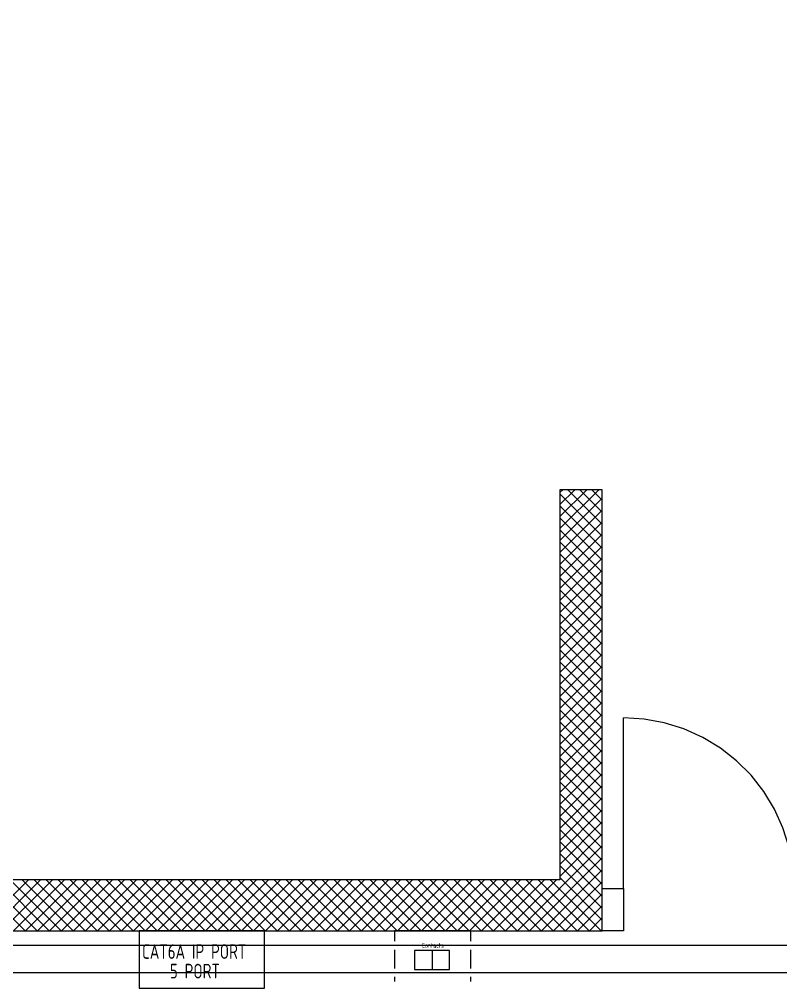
# Model space of a CAD drawing. Extents: x 25325 to 182345, y 3956 to 147305.
# Drawn here: x 91183.993 to 91187.527, y 73653.239 to 73657.716 of the extents above; entities that cross this region are included whole.
import ezdxf

# ---------------------------------------------------------------- set-up
doc = ezdxf.new("R2010")
doc.units = 0
doc.header["$MEASUREMENT"] = 0
doc.layers.add('CAT6A UNDERGROUND PORTS ROUTING', color=1, linetype='CONTINUOUS')
doc.layers.add('CONTACTORS', color=3, linetype='CONTINUOUS')
doc.styles.add('Tabla_100', font='simplex.shx', dxfattribs={"width": 0.7, "height": 20})

# ---------------------------------------------------------------- blocks, each defined once
blk = doc.blocks.new('Sheet-Климатична и вентилационна система офис помещение етаж 4_1')
at = {"layer": 'CAT6A UNDERGROUND PORTS ROUTING', "color": 253, "true_color": 0x9c9c9c, "transparency": 33554687}
for points in [[(15.3724, 21.0241), (14.9853, 21.0241), (14.9853, 16.1896), (18.7017, 16.1896), (18.7017, 18.2368), (18.5049, 18.2368), (18.5049, 16.4258), (15.2215, 16.4258), (15.2215, 20.7879), (15.3724, 20.7879), (15.3724, 21.0241)], [(18.5049, 18.2237), (18.5179, 18.2368)], [(18.5049, 18.1681), (18.5736, 18.2368)], [(18.5049, 18.1124), (18.6293, 18.2368)], [(18.5049, 18.0567), (18.685, 18.2368)], [(18.7017, 18.0767), (18.5416, 18.2368)], [(18.7017, 18.1324), (18.5973, 18.2368)], [(18.7017, 18.188), (18.653, 18.2368)], [(18.7017, 18.021), (18.5049, 18.2179)], [(18.5049, 18.001), (18.7017, 18.1979)], [(18.7017, 17.9653), (18.5049, 18.1622)], [(18.5049, 17.9454), (18.7017, 18.1422)], [(18.7017, 17.9097), (18.5049, 18.1065)], [(18.5049, 17.8897), (18.7017, 18.0865)], [(18.7017, 17.854), (18.5049, 18.0508)], [(18.5049, 17.834), (18.7017, 18.0308)], [(18.7017, 17.7983), (18.5049, 17.9952)], [(18.5049, 17.7783), (18.7017, 17.9752)], [(18.7017, 17.7426), (18.5049, 17.9395)], [(18.5049, 17.7226), (18.7017, 17.9195)], [(18.7017, 17.687), (18.5049, 17.8838)], [(18.5049, 17.667), (18.7017, 17.8638)], [(18.7017, 17.6313), (18.5049, 17.8281)], [(18.5049, 17.6113), (18.7017, 17.8081)], [(18.7017, 17.5756), (18.5049, 17.7725)], [(18.5049, 17.5556), (18.7017, 17.7525)], [(18.7017, 17.5199), (18.5049, 17.7168)], [(18.5049, 17.4999), (18.7017, 17.6968)], [(18.7017, 17.4643), (18.5049, 17.6611)], [(18.5049, 17.4443), (18.7017, 17.6411)], [(18.7017, 17.4086), (18.5049, 17.6054)], [(18.5049, 17.3886), (18.7017, 17.5854)], [(18.7017, 17.3529), (18.5049, 17.5498)], [(18.5049, 17.3329), (18.7017, 17.5298)], [(18.7017, 17.2972), (18.5049, 17.4941)], [(18.5049, 17.2772), (18.7017, 17.4741)], [(18.7017, 17.2416), (18.5049, 17.4384)], [(18.5049, 17.2216), (18.7017, 17.4184)], [(18.7017, 17.1859), (18.5049, 17.3827)], [(18.5049, 17.1659), (18.7017, 17.3627)], [(18.7017, 17.1302), (18.5049, 17.3271)], [(18.5049, 17.1102), (18.7017, 17.3071)], [(18.7017, 17.0745), (18.5049, 17.2714)], [(18.5049, 17.0545), (18.7017, 17.2514)], [(18.7017, 17.0189), (18.5049, 17.2157)], [(18.5049, 16.9989), (18.7017, 17.1957)], [(18.7017, 16.9632), (18.5049, 17.16)], [(19.5914, 16.3865), (19.5857, 16.4818), (19.5684, 16.5758), (19.54, 16.6671), (19.5008, 16.7542), (19.4514, 16.836), (19.3924, 16.9112), (19.3249, 16.9788), (19.2496, 17.0377), (19.1679, 17.0871), (19.0807, 17.1264), (18.9895, 17.1548), (18.8955, 17.172), (18.8001, 17.1778)], [(18.8001, 16.3865), (18.8001, 17.1778)], [(18.5049, 16.9432), (18.7017, 17.14)], [(18.7017, 16.9075), (18.5049, 17.1043)], [(18.5049, 16.8875), (18.7017, 17.0844)], [(18.7017, 16.8518), (18.5049, 17.0487)], [(18.5049, 16.8318), (18.7017, 17.0287)], [(18.7017, 16.7962), (18.5049, 16.993)], [(18.5049, 16.7762), (18.7017, 16.973)], [(18.7017, 16.7405), (18.5049, 16.9373)], [(18.5049, 16.7205), (18.7017, 16.9173)], [(18.7017, 16.6848), (18.5049, 16.8816)], [(18.5049, 16.6648), (18.7017, 16.8617)], [(18.7017, 16.6291), (18.5049, 16.826)], [(18.5049, 16.6091), (18.7017, 16.806)], [(18.7017, 16.5735), (18.5049, 16.7703)], [(18.5049, 16.5535), (18.7017, 16.7503)], [(18.7017, 16.5178), (18.5049, 16.7146)], [(18.5049, 16.4978), (18.7017, 16.6946)], [(18.7017, 16.4621), (18.5049, 16.6589)], [(18.5049, 16.4421), (18.7017, 16.6389)], [(18.3081, 16.1896), (18.7017, 16.5833)], [(18.7017, 16.4064), (18.5049, 16.6033)], [(18.3637, 16.1896), (18.7017, 16.5276)], [(18.7017, 16.3507), (18.5049, 16.5476)], [(18.7017, 16.2951), (18.5049, 16.4919)], [(18.4194, 16.1896), (18.7017, 16.4719)], [(18.7017, 16.2394), (18.5049, 16.4362)], [(16.0234, 16.1896), (15.7872, 16.4258)], [(15.8026, 16.1896), (16.0389, 16.4258)], [(16.079, 16.1896), (15.8428, 16.4258)], [(15.8583, 16.1896), (16.0945, 16.4258)], [(16.1347, 16.1896), (15.8985, 16.4258)], [(15.914, 16.1896), (16.1502, 16.4258)], [(16.1904, 16.1896), (15.9542, 16.4258)], [(15.9697, 16.1896), (16.2059, 16.4258)], [(16.2461, 16.1896), (16.0099, 16.4258)], [(16.0253, 16.1896), (16.2616, 16.4258)], [(16.3017, 16.1896), (16.0655, 16.4258)], [(16.081, 16.1896), (16.3172, 16.4258)], [(16.3574, 16.1896), (16.1212, 16.4258)], [(16.1367, 16.1896), (16.3729, 16.4258)], [(16.4131, 16.1896), (16.1769, 16.4258)], [(16.1924, 16.1896), (16.4286, 16.4258)], [(16.4688, 16.1896), (16.2326, 16.4258)], [(16.248, 16.1896), (16.4843, 16.4258)], [(16.5244, 16.1896), (16.2882, 16.4258)], [(16.3037, 16.1896), (16.5399, 16.4258)], [(16.5801, 16.1896), (16.3439, 16.4258)], [(16.3594, 16.1896), (16.5956, 16.4258)], [(16.6358, 16.1896), (16.3996, 16.4258)], [(16.4151, 16.1896), (16.6513, 16.4258)], [(16.6915, 16.1896), (16.4553, 16.4258)], [(16.4708, 16.1896), (16.707, 16.4258)], [(16.7472, 16.1896), (16.5109, 16.4258)], [(16.5264, 16.1896), (16.7626, 16.4258)], [(16.8028, 16.1896), (16.5666, 16.4258)], [(16.5821, 16.1896), (16.8183, 16.4258)], [(16.8585, 16.1896), (16.6223, 16.4258)], [(16.6378, 16.1896), (16.874, 16.4258)], [(16.9142, 16.1896), (16.678, 16.4258)], [(16.6935, 16.1896), (16.9297, 16.4258)], [(16.9699, 16.1896), (16.7336, 16.4258)], [(16.7491, 16.1896), (16.9853, 16.4258)], [(17.0255, 16.1896), (16.7893, 16.4258)], [(16.8048, 16.1896), (17.041, 16.4258)], [(17.0812, 16.1896), (16.845, 16.4258)], [(16.8605, 16.1896), (17.0967, 16.4258)], [(17.1369, 16.1896), (16.9007, 16.4258)], [(16.9162, 16.1896), (17.1524, 16.4258)], [(17.1926, 16.1896), (16.9563, 16.4258)], [(16.9718, 16.1896), (17.208, 16.4258)], [(17.2482, 16.1896), (17.012, 16.4258)], [(17.0275, 16.1896), (17.2637, 16.4258)], [(17.3039, 16.1896), (17.0677, 16.4258)], [(17.0832, 16.1896), (17.3194, 16.4258)], [(17.3596, 16.1896), (17.1234, 16.4258)], [(17.1389, 16.1896), (17.3751, 16.4258)], [(17.4153, 16.1896), (17.179, 16.4258)], [(17.1945, 16.1896), (17.4307, 16.4258)], [(17.4709, 16.1896), (17.2347, 16.4258)], [(17.2502, 16.1896), (17.4864, 16.4258)], [(17.5266, 16.1896), (17.2904, 16.4258)], [(17.3059, 16.1896), (17.5421, 16.4258)], [(17.5823, 16.1896), (17.3461, 16.4258)], [(17.3616, 16.1896), (17.5978, 16.4258)], [(17.638, 16.1896), (17.4018, 16.4258)], [(17.4172, 16.1896), (17.6535, 16.4258)], [(17.6936, 16.1896), (17.4574, 16.4258)], [(17.4729, 16.1896), (17.7091, 16.4258)], [(17.7493, 16.1896), (17.5131, 16.4258)], [(17.5286, 16.1896), (17.7648, 16.4258)], [(17.805, 16.1896), (17.5688, 16.4258)], [(17.5843, 16.1896), (17.8205, 16.4258)], [(17.8607, 16.1896), (17.6245, 16.4258)], [(17.6399, 16.1896), (17.8762, 16.4258)], [(17.9163, 16.1896), (17.6801, 16.4258)], [(17.6956, 16.1896), (17.9318, 16.4258)], [(17.972, 16.1896), (17.7358, 16.4258)], [(17.7513, 16.1896), (17.9875, 16.4258)], [(18.0277, 16.1896), (17.7915, 16.4258)], [(17.807, 16.1896), (18.0432, 16.4258)], [(18.0834, 16.1896), (17.8472, 16.4258)], [(17.8626, 16.1896), (18.0989, 16.4258)], [(18.139, 16.1896), (17.9028, 16.4258)], [(17.9183, 16.1896), (18.1545, 16.4258)], [(18.1947, 16.1896), (17.9585, 16.4258)], [(17.974, 16.1896), (18.2102, 16.4258)], [(18.2504, 16.1896), (18.0142, 16.4258)], [(18.0297, 16.1896), (18.2659, 16.4258)], [(18.3061, 16.1896), (18.0699, 16.4258)], [(18.0853, 16.1896), (18.3216, 16.4258)], [(18.3617, 16.1896), (18.1255, 16.4258)], [(18.141, 16.1896), (18.3772, 16.4258)], [(18.4174, 16.1896), (18.1812, 16.4258)], [(18.1967, 16.1896), (18.4329, 16.4258)], [(18.4731, 16.1896), (18.2369, 16.4258)], [(18.2524, 16.1896), (18.4886, 16.4258)], [(18.5288, 16.1896), (18.2926, 16.4258)], [(18.5845, 16.1896), (18.3482, 16.4258)], [(18.6401, 16.1896), (18.4039, 16.4258)], [(18.6958, 16.1896), (18.4596, 16.4258)], [(18.4751, 16.1896), (18.7017, 16.4162)], [(18.7017, 16.3865), (18.8001, 16.3865), (18.8001, 16.1896), (18.7017, 16.1896), (18.7017, 16.3865)], [(18.5308, 16.1896), (18.7017, 16.3606)], [(18.5864, 16.1896), (18.7017, 16.3049)], [(18.6421, 16.1896), (18.7017, 16.2492)], [(18.0913, 16.1411), (18.0913, 16.1896), (17.737, 16.1896), (17.737, 16.1411)], [(18.6978, 16.1896), (18.7017, 16.1935)], [(17.737, 16.1017), (17.737, 16.0151)], [(18.0913, 16.0151), (18.0913, 16.1017)], [(17.737, 15.9757), (17.737, 15.9537)], [(18.0913, 15.9537), (18.0913, 15.9757)]]:
    blk.add_lwpolyline(points, dxfattribs=at)
at = {"layer": 'CAT6A UNDERGROUND PORTS ROUTING', "color": 5, "transparency": 33554687}
for points in [[(20.0595, 16.1214), (13.6094, 16.1214)], [(13.6094, 15.9954), (20.0595, 15.9954)]]:
    blk.add_lwpolyline(points, dxfattribs=at)

msp = doc.modelspace()

# ---------------------------------------------------------------- linework, layer by layer
at = {"layer": 'CAT6A UNDERGROUND PORTS ROUTING'}
msp.add_lwpolyline([(91184.549, 73653.4849), (91184.549, 73653.2178), (91185.1319, 73653.2178), (91185.1319, 73653.4849)], close=True, dxfattribs=at)
at = {"layer": 'CONTACTORS'}
msp.add_line((91185.9091, 73653.393), (91185.9091, 73653.3048), dxfattribs=at)
msp.add_lwpolyline([(91185.8278, 73653.393), (91185.8278, 73653.3048), (91185.9904, 73653.3048), (91185.9904, 73653.393)], close=True, dxfattribs=at)

# ---------------------------------------------------------------- block references
at = {"layer": 'CAT6A UNDERGROUND PORTS ROUTING'}
msp.add_blockref('Sheet-Климатична и вентилационна система офис помещение етаж 4_1', (91167.997, 73637.2953), dxfattribs=at)

# ---------------------------------------------------------------- texts
at = {"layer": 'CAT6A UNDERGROUND PORTS ROUTING', "attachment_point": 1, "style": 'Tabla_100'}
for s, insert, char_height in [('CAT6A IP PORT', (91184.5632, 73653.4224), 0.068034), ('5 PORT', (91184.6928, 73653.3316), 0.06803)]:
    msp.add_mtext_dynamic_manual_height_columns(s, width=3.074449, gutter_width=0.3421, heights=[0], dxfattribs=dict(at, insert=insert, char_height=char_height))
at = {"layer": 'CONTACTORS', "insert": (91185.8612, 73653.4282), "char_height": 0.0227, "attachment_point": 1, "style": 'Tabla_100'}
msp.add_mtext_dynamic_manual_height_columns('Contacts', width=1.026008, gutter_width=0.1142, heights=[0], dxfattribs=at)

doc.saveas('drawing.dxf')
